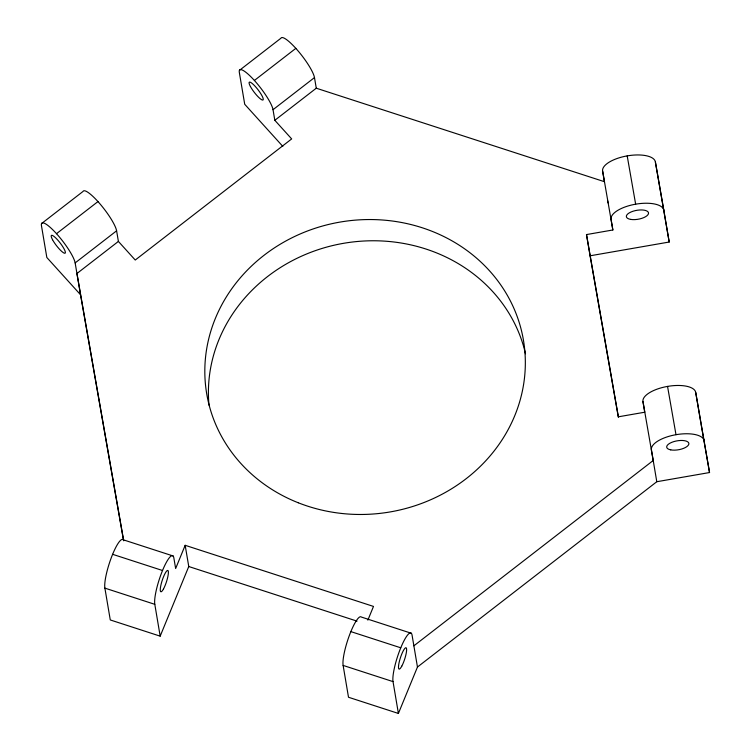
<?xml version="1.0" encoding="UTF-8"?>
<svg xmlns="http://www.w3.org/2000/svg" width="751" height="751" viewBox="0 0 751 751"><rect width="100%" height="100%" fill="white"/><g stroke="black" fill="none" stroke-linecap="round" stroke-linejoin="round"><path stroke-width="1.13" d="M367.868 620.129L373.491 606.423L185.168 545.31L175.65 568.516L173.847 557.909A26.773 5.332 -72 0 0 162.526 570.507A26.773 5.332 -72 0 0 154.8 604.32L160.179 636.153L110.275 619.95L104.887 588.127A26.773 5.332 -72 0 1 111.392 557.43A26.773 5.332 -72 0 1 123.155 539.762L173.059 555.956M160.179 636.153L188.764 566.526L185.168 545.31M411.295 633.253L361.381 617.059A26.773 5.332 -72 0 0 349.628 634.736A26.773 5.332 -72 0 0 343.123 665.424L348.502 697.257L398.405 713.45L417.462 667.038L656.796 481.72L709.545 472.539L695.708 392.426A26.773 10.758 -9.9 0 0 667.545 386.408A26.773 10.758 -9.9 0 0 642.969 401.607L644.762 412.215L618.383 416.805L586.493 234.575L612.863 229.984L611.07 219.376A26.773 10.758 -9.9 0 1 635.646 204.178A26.773 10.758 -9.9 0 1 663.818 210.196L669.197 242.029L590.079 255.8L618.345 417.265M41.558 223.563L83.014 191.467A26.773 5.426 52.3 0 1 100.174 204.103A26.773 5.426 52.3 0 1 116.602 230.81L118.395 241.418L135.246 260.034L291.67 138.916L274.819 120.301L273.026 109.693A26.773 5.426 52.3 0 0 254.392 80.46A26.773 5.426 52.3 0 0 239.334 72.462L244.723 104.286L282.817 146.389M239.447 70.35L280.902 38.245A26.773 5.426 52.3 0 1 298.053 50.89A26.773 5.426 52.3 0 1 314.481 77.588L316.274 88.205L274.819 120.301M123.483 540.129L80.526 294.73L46.834 257.499L41.455 225.675A26.773 5.426 52.3 0 1 56.503 233.683L97.959 201.587M254.392 80.46L295.838 48.364M80.526 294.73L75.147 262.906L116.602 230.81M273.026 109.693L314.481 77.588M118.395 241.418L76.94 273.514L123.718 540.804M413.876 645.822L653.21 460.504L642.969 401.607M316.274 88.205L604.414 181.695L602.621 171.087A26.773 10.758 -9.9 0 1 627.198 155.889A26.773 10.758 -9.9 0 1 655.37 161.906L663.818 210.196M188.764 566.526L357.025 621.133M112.622 554.313L162.526 570.507M350.848 631.61L400.762 647.803A26.773 5.332 -72 0 1 412.083 635.205L417.462 667.038M104.887 588.127L154.8 604.32M343.123 665.424L393.026 681.617L398.405 713.45M669.197 242.029L655.37 161.906M701.096 424.249L709.545 472.539M627.198 155.889L635.646 204.178M667.545 386.408L675.994 434.698A26.773 10.758 -9.9 0 1 704.166 440.715M602.621 171.087L612.863 229.984M695.708 392.426L700.899 423.113M656.796 481.72L651.417 449.896A26.773 10.758 -9.9 0 1 675.994 434.698M607.625 200.686L608 202.911M586.493 234.575L590.079 255.8M208.994 405.136A160.62 147.074 -9.6 0 1 345.3 243.024A160.62 147.074 -9.6 0 1 525.512 353.787M393.026 681.617A26.773 5.332 -72 0 1 400.762 647.803M56.503 233.683A26.773 5.426 52.3 0 1 75.147 262.906M298.241 502.766A160.62 147.074 -9.6 0 0 524.639 348.999A160.62 147.074 -9.6 0 0 272.35 249.257A160.62 147.074 -9.6 0 0 298.241 502.766M401.785 666.146A11.246 2.244 -72 0 0 406.404 648.122A11.246 2.244 -72 0 0 399.476 660.974A11.246 2.244 -72 0 0 401.785 666.146M52.551 239.747A11.246 2.281 52.3 0 0 64.802 253.284A11.246 2.281 52.3 0 0 57.545 239.832A11.246 2.281 52.3 0 0 52.551 239.747M630.812 219.423A11.246 4.515 -9.9 0 0 648.47 213.706A11.246 4.515 -9.9 0 0 633.055 211.228A11.246 4.515 -9.9 0 0 630.812 219.423M163.54 588.868A11.246 2.244 -72 0 0 168.177 570.826A11.246 2.244 -72 0 0 161.258 583.649A11.246 2.244 -72 0 0 163.54 588.868M250.43 86.534A11.246 2.281 52.3 0 0 262.69 100.071A11.246 2.281 52.3 0 0 255.424 86.618A11.246 2.281 52.3 0 0 250.43 86.534M670.746 449.868A11.246 4.515 -9.9 0 0 688.742 444.451A11.246 4.515 -9.9 0 0 673.872 441.597A11.246 4.515 -9.9 0 0 670.746 449.868"/></g></svg>
